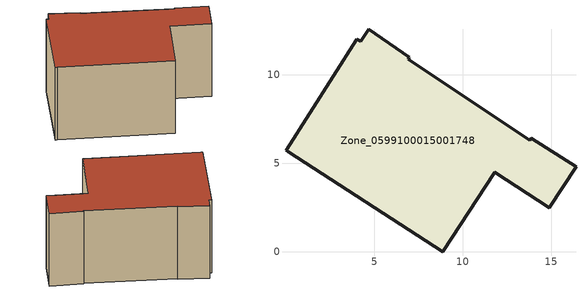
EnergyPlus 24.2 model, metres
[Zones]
Zone_0599100015001748
 floor ground (C_G): 0.01,5.72 4.01,12.02 4.23,11.9 4.68,12.57 6.98,10.99 6.91,10.88 13.8,6.3 13.87,6.41 16.4,4.8 14.9,2.49 11.8,4.5 8.88,0 0.14,5.64 z0.8
 wall outside (C_F): 13.8,6.3 6.91,10.88 6.98,10.99 4.68,12.57 4.23,11.9 4.01,12.02 0.01,5.72 0.14,5.64 8.88,0 11.8,4.5 14.9,2.49 16.4,4.8 13.87,6.41 13.8,6.3 z0.8:8.5
 roof outside (C_R): 4.01,12.02 0.01,5.72 0.14,5.64 8.88,0 11.8,4.5 14.9,2.49 16.4,4.8 13.87,6.41 13.8,6.3 6.91,10.88 6.98,10.99 4.68,12.57 4.23,11.9 z8.5
[BUILDING]
Pand.0599100015001748: North Axis=0; Terrain=City; Loads Convergence Tolerance Value=0.04; Temperature Convergence Tolerance Value=0.4; Solar Distribution=FullExterior; Maximum Number of Warmup Days=25; Minimum Number of Warmup Days=1
[Site:Location]
Rotterdam.The.Hague.AP_ZH_NLD Design_Conditions: Latitude=51.96; Longitude=4.45; Time Zone=1; Elevation=-4.5
[SITE:GROUNDTEMPERATURE:BUILDINGSURFACE]
18, 18, 18, 18, 18, 18, 18, 18, 18, 18, 18, 18
[MATERIAL] Thermal Absorptance=0.9; Solar Absorptance=0.7; Visible Absorptance=0.7
Name | Roughness | Thickness | Conductivity | Density | Specific Heat
G.TC.1965-1974 | MediumSmooth | 0.15 | 0.882353 | 540 | 1210
F.TC.1965-1974 | Rough | 0.3 | 0.697674 | 1920 | 840
R.TC.1965-1974 | MediumRough | 0.2 | 0.232558 | 1500 | 1000
[CONSTRUCTION]
C_G: G.TC.1965-1974
C_F: F.TC.1965-1974
C_R: R.TC.1965-1974
[ZONE]
Zone_0599100015001748: Type=1; Multiplier=1; Ceiling Height=Autocalculate; Volume=Autocalculate; Floor Area=autocalculate; Part of Total Floor Area=Yes
[ZONEINFILTRATION:DESIGNFLOWRATE]
Infil_Zone_0599100015001748: Zone or ZoneList or Space or SpaceList=Zone_0599100015001748; Schedule=AlwaysOn; Design Flow Rate Calculation Method=Flow/Area; Flow Rate per Floor Area=0.003; Constant Term Coefficient=1; Temperature Term Coefficient=0; Velocity Term Coefficient=0; Velocity Squared Term Coefficient=0
[HVACTEMPLATE:ZONE:IDEALLOADSAIRSYSTEM]
Zone_0599100015001748: Maximum Heating Supply Air Temperature=50; Minimum Cooling Supply Air Temperature=13; Maximum Heating Supply Air Humidity Ratio=0.0156; Minimum Cooling Supply Air Humidity Ratio=0.0077; Heating Limit=NoLimit; Cooling Limit=NoLimit; Dehumidification Control Type=ConstantSensibleHeatRatio; Cooling Sensible Heat Ratio=0.7; Dehumidification Setpoint=60; Humidification Control Type=None; Humidification Setpoint=30; Outdoor Air Method=None; Outdoor Air Flow Rate per Person=0.00944; Outdoor Air Flow Rate per Zone Floor Area=0; Outdoor Air Flow Rate per Zone=0; Demand Controlled Ventilation Type=None; Outdoor Air Economizer Type=NoEconomizer; Heat Recovery Type=None; Sensible Heat Recovery Effectiveness=0.7; Latent Heat Recovery Effectiveness=0.65
[ZONECONTROL:THERMOSTAT]
ThermostatControl_Zone_0599100015001748: Zone or ZoneList=Zone_0599100015001748; Control Type Schedule=DualSetpointControlType; Control 1=Thermostat_Zone_0599100015001748; Temperature Difference Between Cutout And Setpoint=0
[THERMOSTATSETPOINT:DUALSETPOINT]
Thermostat_Zone_0599100015001748: Heating Setpoint Temperature Schedule=HeatingSetpoint_Zone_0599100015001748; Cooling Setpoint Temperature Schedule=CoolingSetpoint_Zone_0599100015001748
[SCHEDULE:COMPACT]
HeatingSetpoint_Zone_0599100015001748: Through: 12/31, For: AllDays, Until: 24:00, 21
CoolingSetpoint_Zone_0599100015001748: Through: 12/31, For: AllDays, Until: 24:00, 24
DualSetpointControlType: Through: 12/31, For: AllDays, Until: 24:00, 4
AlwaysOn: Through: 12/31, For: AllDays, Until: 24:00, 1
